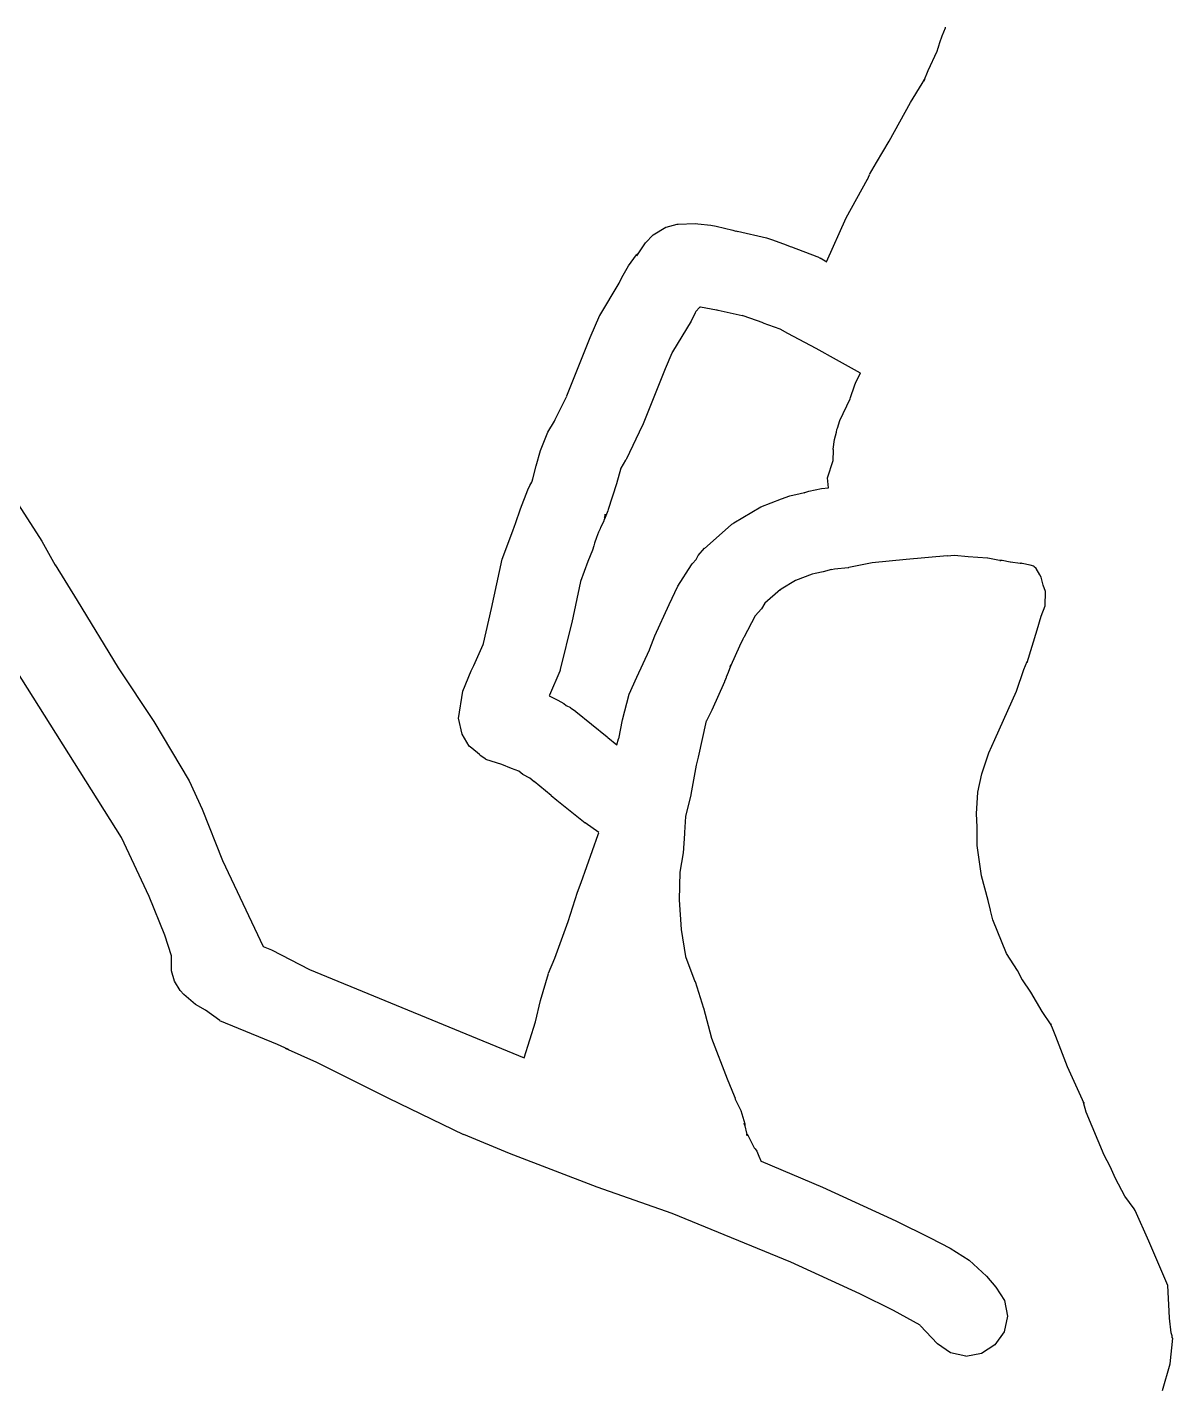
# Model space of a CAD drawing. Extents: x -67 to 553, y 0 to 8091.
# Drawn here: x 68.9 to 136.4, y 4056.1 to 4136.1 of the extents above; entities that cross this region are included whole.
import ezdxf

# ---------------------------------------------------------------- set-up
doc = ezdxf.new("R2010")
doc.units = 0

msp = doc.modelspace()

# ---------------------------------------------------------------- linework, layer by layer
at = {"layer": 'Calque_1'}
for p, q in [((122.807, 4135.6), (122.995595, 4136.074926)), ((122.996, 4136.08), (123.006054, 4136.119952)), ((122.612, 4135.03), (122.667986, 4135.209387)), ((122.668, 4135.21), (122.807515, 4135.606874)), ((121.981, 4133.56), (122.511198, 4134.70088)), ((122.512, 4134.71), (122.581003, 4134.896002)), ((122.581, 4134.89), (122.612009, 4135.025996)), ((121.731, 4132.94), (121.981587, 4133.560712)), ((120.944, 4131.68), (121.632895, 4132.80739)), ((121.633, 4132.81), (121.774839, 4133.041742)), ((121.774839, 4133.041742), (121.731001, 4132.945466)), ((119.692, 4129.4), (120.94361, 4131.68176)), ((118.93, 4128.15), (119.692184, 4129.3983)), ((118.52, 4127.43), (118.929813, 4128.154693)), ((117.151, 4124.88), (118.40311, 4127.15436)), ((118.403, 4127.15), (118.519787, 4127.421727)), ((115.999, 4122.29), (117.15139, 4124.87868)), ((105.311, 4123.42), (105.776193, 4123.889635)), ((105.776193, 4123.889635), (106.5239, 4124.332282)), ((106.524, 4124.33), (106.54305, 4124.340583)), ((106.543, 4124.34), (107.189905, 4124.507481)), ((107.19, 4124.51), (107.209, 4124.51)), ((107.209, 4124.51), (107.248, 4124.51)), ((107.248, 4124.51), (108.25572, 4124.557096)), ((108.255, 4124.55), (108.395599, 4124.539417)), ((108.396, 4124.54), (109.17009, 4124.451894)), ((109.17, 4124.46), (109.487791, 4124.39306)), ((109.488, 4124.39), (110.470899, 4124.151346)), ((110.471, 4124.15), (110.640995, 4124.10899)), ((110.641, 4124.11), (110.735006, 4124.088833)), ((110.735, 4124.09), (112.445, 4123.70318)), ((104.807, 4122.64), (105.310792, 4123.41708)), ((112.445, 4123.7), (112.506992, 4123.686771)), ((112.507, 4123.69), (112.806799, 4123.583108)), ((112.806, 4123.58), (113.608507, 4123.292398)), ((113.609, 4123.29), (113.856015, 4123.202158)), ((113.856, 4123.2), (113.924977, 4123.173542)), ((113.925, 4123.18), (115.4273, 4122.614851)), ((104.312, 4122.05), (104.786229, 4122.699485)), ((104.786229, 4122.699485), (104.856275, 4122.758124)), ((104.856275, 4122.758124), (104.807088, 4122.638168)), ((115.427, 4122.61), (115.484997, 4122.588833)), ((115.485, 4122.59), (115.608613, 4122.515917)), ((115.609, 4122.52), (115.999101, 4122.29484)), ((103.929, 4121.36), (104.311402, 4122.047651)), ((102.63, 4119.14), (103.7726, 4121.03071)), ((103.773, 4121.04), (103.929607, 4121.368348)), ((74.42701, 4088.36313), (54.33161, 4120.22893)), ((102.06, 4117.83), (102.629885, 4119.14683)), ((108.241, 4119.27), (108.037403, 4118.847726)), ((108.241005, 4119.283006), (108.241, 4119.27)), ((108.284, 4119.36), (108.241005, 4119.283006)), ((108.511, 4119.61), (108.283697, 4119.363409)), ((108.531, 4119.63), (108.510892, 4119.608833)), ((108.558, 4119.63), (108.531, 4119.63)), ((108.556, 4119.63), (108.559, 4119.63)), ((109.497, 4119.45), (108.556011, 4119.622508)), ((109.542003, 4119.440583), (109.496998, 4119.451167)), ((109.6, 4119.43), (109.542003, 4119.440583)), ((111.024, 4119.12), (109.5997, 4119.428504)), ((111.067, 4119.11), (111.024005, 4119.120583)), ((112.251, 4118.69), (111.0676, 4119.117831)), ((108.009, 4118.8), (106.91291, 4116.98126)), ((108.037, 4118.85), (108.008981, 4118.803963)), ((113.267, 4118.33), (112.251, 4118.687716)), ((113.711, 4118.06), (113.266104, 4118.327493)), ((100.677, 4114.39), (102.05992, 4117.82905)), ((115.382, 4117.19), (113.71179, 4118.063918)), ((106.875, 4116.92), (106.482782, 4115.981789)), ((106.913, 4116.99), (106.875006, 4116.926765)), ((116.575, 4116.52), (115.38181, 4117.190189)), ((106.483, 4115.98), (105.14511, 4112.6534)), ((118, 4115.74), (116.57469, 4116.517874)), ((117.38, 4114.23), (117.667813, 4115.03883)), ((117.668, 4115.04), (117.741977, 4115.247168)), ((117.742, 4115.25), (117.985416, 4115.727308)), ((117.985, 4115.72), (118.000081, 4115.733229)), ((99.9946, 4113), (100.638489, 4114.30625)), ((100.638, 4114.3), (100.677, 4114.384931)), ((116.772, 4112.94), (117.380197, 4114.22587)), ((99.5658, 4112.26), (99.944603, 4112.901349)), ((99.9446, 4112.9), (99.994606, 4112.994985)), ((105.145, 4112.66), (105.130977, 4112.631161)), ((116.633, 4112.49), (116.771509, 4112.945612)), ((99.121461, 4111.166242), (99.565786, 4112.26072)), ((105.131, 4112.63), (104.19099, 4110.68584)), ((116.462, 4111.83), (116.571088, 4112.263652)), ((116.571, 4112.26), (116.607989, 4112.407902)), ((116.608, 4112.41), (116.632871, 4112.490962)), ((66.2552, 4111.22), (69.7341, 4105.83891)), ((98.8698, 4110.27), (99.121461, 4111.166242)), ((116.377992, 4111.253545), (116.461997, 4111.823622)), ((116.399, 4111.2), (116.377992, 4111.253545)), ((116.385, 4110.58), (116.399023, 4111.200712)), ((116.462, 4111.83), (116.462, 4111.83)), ((98.6734, 4109.51), (98.8698, 4110.272264)), ((104.147, 4110.61), (103.865801, 4110.134544)), ((104.17, 4110.64), (104.146981, 4110.602958)), ((104.191, 4110.69), (104.170098, 4110.648196)), ((116.0394, 4109.562082), (116.384585, 4110.5839)), ((98.6334, 4109.37), (98.673405, 4109.511552)), ((103.866, 4110.13), (103.599406, 4109.205547)), ((116.105, 4108.98), (116.0394, 4109.562082)), ((97.9473, 4107.73), (98.378782, 4108.8603)), ((98.3788, 4108.86), (98.492518, 4109.106856)), ((98.4925, 4109.11), (98.610398, 4109.312141)), ((98.6104, 4109.31), (98.633419, 4109.366885)), ((103.599, 4109.21), (103.116903, 4107.69156)), ((113.831, 4108.51), (114.445494, 4108.643879)), ((114.446, 4108.65), (114.691034, 4108.698055)), ((114.446, 4108.65), (114.446, 4108.65)), ((114.691034, 4108.698055), (114.672801, 4108.689952)), ((114.673, 4108.69), (114.708973, 4108.702931)), ((114.708973, 4108.702931), (114.955707, 4108.772021)), ((114.955, 4108.77), (115.694483, 4108.939862)), ((114.955, 4108.77), (114.955, 4108.77)), ((115.695, 4108.94), (116.105315, 4108.980217)), ((111.061, 4107.23), (112.126, 4107.862618)), ((112.126, 4107.86), (113.3425, 4108.324608)), ((113.343, 4108.32), (113.831288, 4108.506531)), ((97.6445, 4106.88), (97.947315, 4107.728518)), ((102.856, 4107.04), (102.658595, 4106.616932)), ((102.866, 4107.05), (102.855946, 4107.034125)), ((102.937, 4107.23), (102.866012, 4107.053259)), ((102.9, 4107.25), (102.889946, 4107.226188)), ((102.89, 4107.23), (102.93699, 4107.23)), ((102.927, 4107.35), (102.900013, 4107.255015)), ((102.943, 4107.42), (102.927919, 4107.345917)), ((103.098, 4107.62), (102.942901, 4107.230269)), ((102.943, 4107.25), (102.943, 4107.42)), ((102.943, 4107.24), (102.943, 4107.25)), ((103.117, 4107.69), (103.09795, 4107.627029)), ((110.525, 4106.91), (111.061416, 4107.228293)), ((96.8733, 4104.77), (97.488799, 4106.43661)), ((97.4888, 4106.44), (97.603497, 4106.726279)), ((97.6035, 4106.72), (97.644484, 4106.879014)), ((102.548, 4106.36), (102.428594, 4106.045675)), ((102.564, 4106.4), (102.548125, 4106.362958)), ((102.636, 4106.56), (102.56398, 4106.394106)), ((102.646035, 4106.580896), (102.635981, 4106.559729)), ((102.659, 4106.61), (102.646035, 4106.580896)), ((108.789, 4105.41), (110.35938, 4106.79403)), ((110.359, 4106.8), (110.406016, 4106.829104)), ((110.406016, 4106.829104), (110.479994, 4106.87911)), ((110.479994, 4106.87911), (110.524999, 4106.91086)), ((69.7341, 4105.84), (70.520097, 4104.42766)), ((102.271, 4105.55), (102.194006, 4105.311875)), ((102.306, 4105.71), (102.270996, 4105.548604)), ((102.429, 4106.05), (102.305995, 4105.714244)), ((96.2325, 4101.87), (96.87332, 4104.77327)), ((101.923, 4104.63), (101.478104, 4103.45737)), ((102.194, 4105.31), (101.923702, 4104.633726)), ((108.095, 4104.51), (108.300105, 4104.752358)), ((108.3, 4104.75), (108.420914, 4104.983891)), ((108.421, 4104.98), (108.788506, 4105.411006)), ((120.688, 4104.75), (118.6778, 4104.558442)), ((123.106, 4104.96), (120.68811, 4104.751244)), ((123.532, 4104.99), (123.105704, 4104.952958)), ((124.335, 4104.91), (123.532387, 4104.990962)), ((125.487, 4104.83), (124.33511, 4104.90911)), ((125.497, 4104.83), (125.486946, 4104.83)), ((126.084, 4104.71), (125.496996, 4104.829856)), ((126.268356, 4104.690045), (126.083498, 4104.713229)), ((126.206, 4104.7), (126.268356, 4104.690045)), ((126.219, 4104.7), (126.206, 4104.7)), ((126.243, 4104.7), (126.219, 4104.7)), ((126.29, 4104.7), (126.243, 4104.7)), ((126.243, 4104.7), (126.243, 4104.7)), ((126.31, 4104.7), (126.29, 4104.7)), ((126.355, 4104.7), (126.31, 4104.7)), ((126.823, 4104.59), (126.355297, 4104.697421)), ((70.5201, 4104.43), (71.80531, 4102.33556)), ((107.222889, 4103.179678), (108.02969, 4104.43489)), ((108.03, 4104.44), (108.094982, 4104.510114)), ((115.139, 4103.89), (114.160802, 4103.511679)), ((115.327, 4103.93), (115.13949, 4103.88899)), ((115.8, 4104.02), (115.327111, 4103.927925)), ((115.8, 4104.02), (115.8, 4104.02)), ((116.29, 4104.16), (115.800098, 4104.023475)), ((116.455, 4104.19), (116.289689, 4104.151106)), ((117.275, 4104.27), (116.454899, 4104.19089)), ((117.285, 4104.27), (117.275, 4104.27)), ((117.297, 4104.27), (117.285, 4104.27)), ((118.678, 4104.56), (117.29719, 4104.276632)), ((118.678, 4104.56), (118.678, 4104.56)), ((126.833, 4104.59), (126.823, 4104.59)), ((127.416179, 4104.524522), (126.832989, 4104.593975)), ((126.833, 4104.59), (126.833, 4104.59)), ((127.53294, 4104.515051), (127.411937, 4104.539434)), ((127.411937, 4104.539434), (127.480206, 4104.537475)), ((127.48, 4104.54), (127.416179, 4104.524522)), ((127.999, 4104.42), (127.53294, 4104.515051)), ((128.213, 4104.35), (127.999005, 4104.41985)), ((128.343, 4104.22), (128.212296, 4104.348323)), ((128.564025, 4103.844685), (128.342916, 4104.219004)), ((128.637, 4103.72), (128.564025, 4103.844685)), ((101.478, 4103.46), (100.9768, 4101.04621)), ((106.714, 4102.11), (107.222889, 4103.179678)), ((114.160802, 4103.511679), (113.3179, 4103.006557)), ((128.762, 4103.24), (128.636985, 4103.720218)), ((128.905, 4102.86), (128.762416, 4103.240206)), ((71.8053, 4102.33), (74.22938, 4098.36046)), ((113.272, 4102.98), (112.349584, 4102.174874)), ((113.318, 4103), (113.250667, 4102.954988)), ((113.250667, 4102.954988), (113.282017, 4102.978833)), ((113.282, 4102.98), (113.272, 4102.98)), ((113.272, 4102.98), (113.272, 4102.98)), ((128.872, 4102.03), (128.904994, 4102.864495)), ((95.7602, 4099.8), (96.232481, 4101.86242)), ((105.86, 4100.26), (106.714815, 4102.10996)), ((111.789, 4101.43), (111.106323, 4100.15021)), ((112.149, 4101.85), (111.789379, 4101.424021)), ((112.35, 4102.18), (112.148917, 4101.852975)), ((128.639, 4101.41), (128.872098, 4102.031241)), ((100.977, 4101.05), (100.294799, 4098.27849)), ((128.411, 4100.6), (128.638885, 4101.405655)), ((105.666, 4099.75), (105.859701, 4100.261968)), ((111.063, 4100.06), (110.867209, 4099.639842)), ((111.095946, 4100.128833), (111.062926, 4100.060836)), ((111.106, 4100.15), (111.095946, 4100.128833)), ((127.81, 4098.68), (128.411503, 4100.60325)), ((95.1877, 4098.51), (95.665193, 4099.56463)), ((95.6652, 4099.57), (95.743199, 4099.750446)), ((95.7432, 4099.75), (95.760133, 4099.805827)), ((104.814, 4097.82), (105.544699, 4099.43184)), ((105.545, 4099.43), (105.565902, 4099.482917)), ((105.566, 4099.48), (105.666303, 4099.748287)), ((110.868, 4099.64), (110.340898, 4098.5052)), ((74.2294, 4098.36), (76.334755, 4095.199757)), ((95.043, 4098.2), (95.1877, 4098.513795)), ((100.284946, 4098.23899), (100.259017, 4098.177077)), ((100.295, 4098.28), (100.284946, 4098.23899)), ((110.322662, 4098.459855), (110.184778, 4098.100221)), ((110.314, 4098.45), (110.355651, 4098.547895)), ((110.34, 4098.5), (110.314071, 4098.443908)), ((110.355651, 4098.547895), (110.322662, 4098.459855)), ((127.195, 4096.99), (127.620317, 4098.27243)), ((127.62, 4098.27), (127.813126, 4098.733086)), ((127.813126, 4098.733086), (127.8096, 4098.674283)), ((94.546949, 4096.993637), (95.043006, 4098.19961)), ((100.259, 4098.17), (99.660513, 4096.75951)), ((104.354, 4096.82), (104.814401, 4097.81933)), ((109.983, 4097.55), (109.220207, 4095.86778)), ((109.983, 4097.56), (109.983, 4097.55)), ((110.058356, 4097.738984), (109.983003, 4097.562309)), ((110.083, 4097.82), (110.045985, 4097.719988)), ((110.046, 4097.72), (110.058356, 4097.738984)), ((110.185, 4098.1), (110.083215, 4097.826686)), ((94.2963, 4095.39), (94.546949, 4096.993637)), ((99.6435, 4096.72), (100.158696, 4096.470763)), ((99.6605, 4096.76), (99.643567, 4096.719254)), ((103.953566, 4095.308811), (104.353499, 4096.81604)), ((125.908, 4094.15), (127.1943, 4096.9948)), ((100.159, 4096.47), (100.50571, 4096.260186)), ((100.505, 4096.26), (100.645599, 4096.143319)), ((100.646, 4096.15), (100.886797, 4096.023794)), ((100.887, 4096.02), (101.113906, 4095.872098)), ((101.114, 4095.87), (101.183982, 4095.824227)), ((101.183982, 4095.824227), (101.218986, 4095.796181)), ((109.221, 4095.87), (108.963369, 4095.316228)), ((76.334755, 4095.199757), (78.41521, 4091.70812)), ((94.500683, 4094.453492), (94.296296, 4095.39491)), ((101.219, 4095.8), (103.0514, 4094.30907)), ((103.738, 4094.18), (103.953566, 4095.308811)), ((108.902, 4095.24), (108.432815, 4093.11249)), ((108.912, 4095.25), (108.901946, 4095.234125)), ((108.963369, 4095.316228), (108.911994, 4095.251405)), ((94.9273, 4093.75), (94.500683, 4094.453492)), ((103.051, 4094.31), (103.103996, 4094.266873)), ((103.104, 4094.26), (103.634701, 4093.840107)), ((95.072, 4093.63), (94.9273, 4093.74721)), ((95.5355, 4093.26), (95.072004, 4093.633062)), ((103.635, 4093.84), (103.728917, 4094.180221)), ((103.728917, 4094.180221), (103.73832, 4094.177343)), ((125.560401, 4093.354955), (125.908301, 4094.15009)), ((95.5475, 4093.25), (95.535594, 4093.260583)), ((95.5785, 4093.2), (95.547517, 4093.246037)), ((95.9103, 4092.98), (95.578486, 4093.203837)), ((96.8528, 4092.68), (95.910302, 4092.97501)), ((97.4156, 4092.43), (96.852806, 4092.676062)), ((108.299, 4092.64), (107.989994, 4090.89587)), ((108.432, 4093.11), (108.298095, 4092.636132)), ((125.144, 4092.13), (125.560401, 4093.354955)), ((97.8424, 4092.28), (97.415601, 4092.436633)), ((98.0827, 4092.08), (97.842406, 4092.27685)), ((98.491, 4091.86), (98.082696, 4092.0759)), ((98.7468, 4091.66), (98.491001, 4091.864523)), ((124.915661, 4091.033241), (125.143791, 4092.12749)), ((78.4152, 4091.71), (79.172781, 4090.03757)), ((99.7498, 4090.84), (98.74679, 4091.66497)), ((124.826, 4089.76), (124.915661, 4091.033241)), ((100.087, 4090.55), (99.749498, 4090.834162)), ((101.764, 4089.22), (100.0876, 4090.54715)), ((107.965, 4090.79), (107.680811, 4089.61896)), ((107.99, 4090.89), (107.965129, 4090.788665)), ((79.1728, 4090.04), (80.3794, 4087.02322)), ((107.68, 4089.61), (107.624993, 4088.65856)), ((107.68, 4089.62), (107.68, 4089.61)), ((124.872, 4088.99), (124.825989, 4089.756232)), ((102.57, 4088.66), (101.763921, 4089.227795)), ((102.523, 4088.55), (102.56999, 4088.651864)), ((107.625, 4088.65), (107.613888, 4088.610048)), ((124.872, 4087.89), (124.872, 4088.98961)), ((76.0652, 4084.9), (74.42701, 4088.36313)), ((101.525, 4085.71), (102.522399, 4088.55215)), ((107.614, 4088.61), (107.538991, 4087.45139)), ((125.132172, 4086.104017), (124.871316, 4087.89379)), ((80.3794, 4087.02), (82.77721, 4081.95165)), ((107.539, 4087.46), (107.351384, 4086.32097)), ((107.352, 4086.32), (107.296481, 4084.699198)), ((101.306, 4085.15), (101.525604, 4085.712239)), ((125.526, 4084.65), (125.132172, 4086.104017)), ((76.9762, 4082.62), (76.065214, 4084.89594)), ((100.762, 4083.42), (101.305586, 4085.15011)), ((107.296481, 4084.699198), (107.424019, 4082.95556)), ((125.664, 4084.08), (125.525994, 4084.652028)), ((125.798, 4083.52), (125.664703, 4084.076418)), ((99.97, 4081.27), (100.762214, 4083.42291)), ((126.6, 4081.54), (125.79789, 4083.51723)), ((77.3741, 4081.4), (76.976194, 4082.62528)), ((107.424, 4082.95), (107.672496, 4081.36039)), ((82.7772, 4081.95), (83.259879, 4081.7468)), ((83.2599, 4081.75), (85.51812, 4080.58689)), ((127.242, 4080.54), (126.600201, 4081.54356)), ((77.3641, 4081.37), (77.374154, 4081.398839)), ((77.366954, 4080.509247), (77.3641, 4081.36547)), ((99.5948, 4080.37), (99.969979, 4081.267995)), ((107.672, 4081.36), (108.236303, 4079.89077)), ((77.5537, 4079.91), (77.366954, 4080.509247)), ((77.881321, 4079.346648), (77.553688, 4079.908457)), ((85.5181, 4080.59), (98.1665, 4075.39174)), ((99.135919, 4078.766425), (99.594811, 4080.36543)), ((108.237, 4079.89), (108.729495, 4078.32367)), ((127.552, 4079.97), (127.242015, 4080.535943)), ((128.041, 4079.26), (127.551601, 4079.976755)), ((78.1041, 4079.12), (77.881321, 4079.346648)), ((78.783594, 4078.53569), (78.1041, 4079.12657)), ((128.699, 4078.11), (128.041088, 4079.26173)), ((79.38, 4078.2), (78.783594, 4078.53569)), ((98.8403, 4077.5), (99.135919, 4078.766425)), ((108.729, 4078.33), (109.20181, 4076.55015)), ((80.2228, 4077.58), (79.380024, 4078.201241)), ((83.6133, 4076.18), (80.2228, 4077.57356)), ((98.1665, 4075.39), (98.840287, 4077.50322)), ((129.239, 4077.33), (128.69851, 4078.110784)), ((129.311, 4077.13), (129.191124, 4077.396667)), ((129.191124, 4077.396667), (129.239007, 4077.32341)), ((129.505, 4076.65), (129.311193, 4077.136304)), ((130.196, 4074.86), (129.505597, 4076.64752)), ((84.2779, 4075.87), (83.613294, 4076.18115)), ((84.0934, 4075.95), (84.277894, 4075.871948)), ((85.946, 4075.11), (84.09342, 4075.947141)), ((109.202, 4076.55), (110.138386, 4074.15023)), ((90.180977, 4072.989759), (85.94599, 4075.10841)), ((131.187, 4072.7), (130.19529, 4074.86297)), ((110.138, 4074.15), (110.5426, 4073.152787)), ((94.6018, 4070.86), (90.180977, 4072.989759)), ((110.542, 4073.15), (110.595753, 4073.00319)), ((110.543, 4073.15), (110.543, 4073.15)), ((110.595753, 4073.00319), (110.584995, 4073.02644)), ((110.585, 4073.03), (110.610929, 4072.953006)), ((110.610929, 4072.953006), (110.6358, 4072.874954)), ((110.636, 4072.87), (110.930005, 4072.289505)), ((131.297, 4072.19), (131.140251, 4072.761962)), ((131.140251, 4072.761962), (131.187516, 4072.696147)), ((110.93, 4072.29), (111.182419, 4071.491523)), ((132.351, 4069.66), (131.2968, 4072.18624)), ((111.174427, 4071.402206), (111.126903, 4071.537791)), ((111.127, 4071.54), (111.310991, 4070.797845)), ((111.182419, 4071.491523), (111.174427, 4071.402206)), ((97.3055, 4069.75), (94.60181, 4070.86575)), ((111.311, 4070.8), (111.292887, 4070.89964)), ((111.292887, 4070.89964), (111.365567, 4070.787697)), ((111.365567, 4070.787697), (111.726501, 4070.090388)), ((102.478, 4067.77), (97.30572, 4069.74644)), ((111.727, 4070.09), (111.781001, 4070.022002)), ((111.781, 4070.02), (111.879002, 4069.895117)), ((111.879, 4069.89), (112.009201, 4069.58864)), ((112.009, 4069.59), (112.141292, 4069.283084)), ((132.709, 4068.99), (132.35139, 4069.659924)), ((112.141, 4069.29), (115.76251, 4067.76653)), ((133.017633, 4068.282047), (132.708601, 4068.99318)), ((133.584, 4067.23), (133.017633, 4068.282047)), ((106.893, 4066.21), (102.4778, 4067.77183)), ((115.763, 4067.76), (120.08517, 4065.77457)), ((134.126, 4066.49), (133.583922, 4067.233743)), ((113.887, 4063.34), (106.89312, 4066.20596)), ((134.186, 4066.39), (134.125993, 4066.489748)), ((134.984, 4064.58), (134.186097, 4066.3871)), ((120.085, 4065.78), (122.10501, 4064.77908)), ((122.105, 4064.78), (123.281885, 4064.175957)), ((123.281885, 4064.175957), (124.39428, 4063.46952)), ((136.12, 4061.97), (134.9842, 4064.57773)), ((117.945, 4061.48), (113.8868, 4063.34346)), ((124.394, 4063.47), (125.428894, 4062.516871)), ((125.428894, 4062.516871), (125.97891, 4061.87271)), ((119.93, 4060.5), (117.9446, 4061.482926)), ((125.979, 4061.87), (126.485947, 4061.082502)), ((136.211, 4060.06), (136.12001, 4061.97346)), ((126.485947, 4061.082502), (126.652893, 4060.16106)), ((121.513, 4059.63), (119.93021, 4060.501272)), ((126.653, 4060.16), (126.454378, 4059.244775)), ((136.307, 4059.18), (136.211009, 4060.056034)), ((122.527, 4058.53), (121.51359, 4059.6222)), ((126.454378, 4059.244775), (125.920714, 4058.4754)), ((136.37, 4059), (136.306976, 4059.182298)), ((136.370006, 4058.880583), (136.37, 4059)), ((123.295706, 4057.998536), (122.52616, 4058.53263)), ((125.921, 4058.47), (125.133371, 4057.963125)), ((136.254012, 4057.361491), (136.407705, 4058.86393)), ((136.408, 4058.87), (136.370006, 4058.880583)), ((124.211, 4057.8), (123.295706, 4057.998536)), ((125.133371, 4057.963125), (124.21174, 4057.796372)), ((135.798, 4055.79), (136.254012, 4057.361491))]:
    msp.add_line(p, q, dxfattribs=at)

doc.saveas('drawing.dxf')
